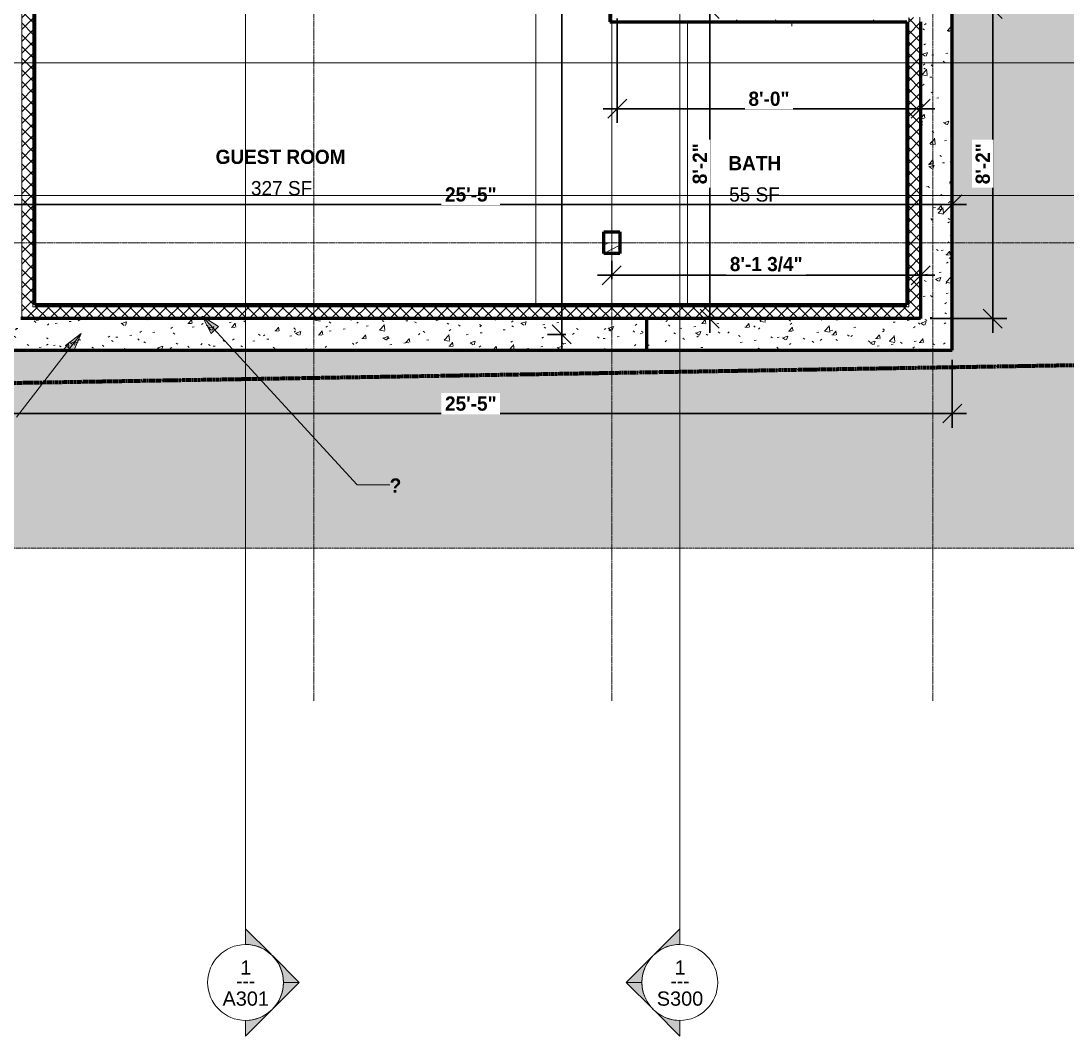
# Model space of a CAD drawing. Header units: inches. Extents: x -3304 to -1671, y 8184 to 9003.
# Drawn here: x -2620.3 to -2289.2, y 8183.5 to 8504.8 of the extents above; entities that cross this region are included whole.
import ezdxf

# ---------------------------------------------------------------- set-up
doc = ezdxf.new("R2010")
doc.units = ezdxf.units.IN
doc.header["$MEASUREMENT"] = 0
for name, pattern in [('Aligning Line 1_8_', [0.25, 0.125, -0.125]), ('Double Dash 3_8_', [0.9999999999999999, 0.3749999999999999, -0.125, 0.125, -0.125, 0.125, -0.125]), ('Grid Line 1_2_', [0.8749999999999999, 0.4999999999999999, -0.125, 0.125, -0.125])]:
    doc.linetypes.add(name, pattern=pattern)
for name, color, linetype, lineweight in [('A-ANNO-DIMS-1', 211, 'Continuous', 30), ('A-AREA-IDEN', 2, 'Continuous', 9), ('A-FLOR-OTLN', 51, 'Continuous', 18), ('A-WALL', 113, 'Continuous', 18), ('A-WALL-PATT-1', 111, 'Continuous', 9), ('C-PROP-LINE', 91, 'Double Dash 3_8_', 158), ('C-TOPO', 7, 'Continuous', 9), ('G-ANNO-SYMB', 111, 'Aligning Line 1_8_', 9), ('G-ANNO-SYMB-1', 111, 'Continuous', 9), ('G-ANNO-TEXT', 231, 'Continuous', 9), ('I-WALL-1', 2, 'Continuous', 60), ('P-PIPE-CNTR', 3, 'Continuous', 9), ('S-COLS', 52, 'Continuous', 9), ('S-COLS-1', 52, 'Continuous', 60), ('S-FNDN', 32, 'Continuous', 18), ('S-FNDN-1', 32, 'Continuous', 60), ('S-GRID-1', 1, 'Grid Line 1_2_', 9)]:
    doc.layers.add(name, color=color, linetype=linetype, lineweight=lineweight)
doc.styles.add('Arial_2', font='arial.ttf', dxfattribs={"height": 4.5})
doc.styles.add('Century Gothic_1', font='ufonts.com_century-gothic.ttf', dxfattribs={"height": 4.499999999999996})
doc.styles.add('Century Gothic_B', font='GOTHICB.TTF', dxfattribs={"height": 4.499999999999996})
doc.dimstyles.new('OD__1_16__Tol__', dxfattribs={"dimscale": 12, "dimtxt": 4.698757213728865, "dimasz": 0.5, "dimexe": 0.375, "dimexo": 0.2500000000000001, "dimgap": 0.06250000000000001, "dimtad": 1, "dimdec": 4, "dimrnd": 0.0625, "dimzin": 3, "dimdsep": 46, "dimlunit": 4, "dimtxsty": 'Century Gothic_B', "dimblk1": 'OBLIQUE', "dimblk2": 'OBLIQUE', "dimsah": 1, "dimcen": 0.09, "dimdle": 0.375, "dimazin": 0, "dimtfac": 1, "dimtdec": 4, "dimtix": 1, "dimtmove": 0, "dimatfit": 3, "dimfxl": 1, "dimtvp": 1, "dimtfill": 1, "dimfrac": 2, "dimtolj": 1, "dimtzin": 0, "dimlwd": 30, "dimlwe": 30, "dimarcsym": 2})
doc.dimstyles.new('OD__1_8__Tol__', dxfattribs={"dimscale": 12, "dimtxt": 4.698757213728865, "dimasz": 0.5, "dimexe": 0.375, "dimexo": 0.2500000000000001, "dimgap": 0.06250000000000001, "dimtad": 1, "dimdec": 3, "dimrnd": 0.125, "dimzin": 3, "dimdsep": 46, "dimlunit": 4, "dimtxsty": 'Century Gothic_B', "dimblk1": 'OBLIQUE', "dimblk2": 'OBLIQUE', "dimsah": 1, "dimcen": 0.09, "dimdle": 0.375, "dimazin": 0, "dimtfac": 1, "dimtdec": 4, "dimtix": 1, "dimtmove": 0, "dimatfit": 3, "dimfxl": 1, "dimtvp": 1, "dimtfill": 1, "dimfrac": 2, "dimtolj": 1, "dimtzin": 0, "dimlwd": 30, "dimlwe": 30, "dimarcsym": 2})
doc.dimstyles.new('OD__1__Tol__', dxfattribs={"dimscale": 12, "dimtxt": 4.698757213728865, "dimasz": 0.5, "dimexe": 0.375, "dimexo": 0.2500000000000001, "dimgap": 0.06250000000000001, "dimtad": 1, "dimdec": 0, "dimzin": 3, "dimdsep": 46, "dimlunit": 4, "dimtxsty": 'Century Gothic_B', "dimblk1": 'OBLIQUE', "dimblk2": 'OBLIQUE', "dimsah": 1, "dimcen": 0.09, "dimdle": 0.375, "dimazin": 0, "dimtfac": 1, "dimtdec": 4, "dimtix": 1, "dimtmove": 0, "dimatfit": 3, "dimfxl": 1, "dimtvp": 1, "dimtfill": 1, "dimfrac": 2, "dimtolj": 1, "dimtzin": 0, "dimlwd": 30, "dimlwe": 30, "dimarcsym": 2})
pattern_1 = [(49.99999999999999, (0, 0), (13.77135023108388, -1.204960502599996), [1.44, -15.84]), (355, (0, 0), (-2.664420315039899, 14.44217637286024), [1.152, -12.672]), (100.451, (1.148, -0.1), (11.10707570708108, 13.23736583452952), [1.224, -13.462]), (46.184, (0, 3.84), (20.49128352030409, -3.177850168040312), [2.16, -23.76]), (96.636, (1.708, 3.575), (17.94587074025332, 18.70315236461811), [1.836, -20.193]), (351.184, (0, 3.84), (17.94541007767705, 18.7026139922741), [1.728, -19.008]), (21, (1.92, 2.88), (11.46051786234729, -7.730365277709628), [1.44, -15.84]), (326, (1.92, 2.88), (4.671351527220543, 13.92314867079765), [1.152, -12.672]), (71.45100000000001, (2.875, 2.236), (16.13206960540245, 6.192843873895955), [1.224, -13.462]), (37.50000000000001, (0, 0), (0.233123131443091, 6.391750198935043), [0.634, -11.885, 0.634, -12.23, -12.72]), (37.50000000000001, (0, 0), (0.233123131443091, 6.391750198935043), [-25.382, 0.634, -12.086]), (7.499999999999999, (0, 0), (5.050729498282234, 7.573040904100657), [0.634, -6.701000000000001, 0.634, -11.597, -4.848]), (7.499999999999999, (0, 0), (5.050729498282234, 7.573040904100657), [-19.565, 0.634, -4.214]), (327.5, (-4.282, 0), (10.24958045060036, -0.4328898089248963), [0.634, -4.166, 0.634, -14.342, -19.872]), (327.5, (-4.282, 0), (10.24958045060036, -0.4328898089248963), [-19.776, 0.634, -19.238]), (317.5, (-6.202000000000001, 0), (11.19738967699189, 1.922143964846387), [0.634, -5.606, 0.634, -9.312000000000001, -14.112]), (317.5, (-6.202000000000001, 0), (11.19738967699189, 1.922143964846387), [-16.186, 0.634, -13.478])]
pattern_2 = [(0, (0, 0), (15.36, 3.84), [0.634, -10.886, 0.634, -10.886, -61.44]), (0, (0, 0), (15.36, 3.84), [-23.04, 0.634, -22.406, 0.634, -10.886, -26.88]), (0, (0, 0), (15.36, 3.84), [-57.6, 0.634, -7.046, 0.634, -18.566]), (120, (5.76, 1.92), (-11.00553755053224, 11.38215020212898), [0.6339999999999999, -10.886, 0.6339999999999999, -10.886, -61.43999999999999]), (120, (5.76, 1.92), (-11.00553755053224, 11.38215020212898), [-23.04, 0.6339999999999999, -22.406, 0.6339999999999999, -10.886, -26.88]), (120, (5.76, 1.92), (-11.00553755053224, 11.38215020212898), [-57.59999999999999, 0.6339999999999999, -7.045999999999999, 0.6339999999999999, -18.566]), (240, (7.68, 9.6), (-4.354462449467752, -15.22215020212898), [0.634, -10.886, 0.634, -10.886, -61.44]), (240, (7.68, 9.6), (-4.354462449467752, -15.22215020212898), [-23.04, 0.634, -22.406, 0.634, -10.886, -26.88]), (240, (7.68, 9.6), (-4.354462449467752, -15.22215020212898), [-57.6, 0.634, -7.046, 0.634, -18.566])]
pattern_3 = [(45, (0, 0), (-1.856155300614687, 1.856155300614687), []), (135, (0, 0), (-1.856155300614687, -1.856155300614687), [])]

# ---------------------------------------------------------------- blocks, each defined once
blk = doc.blocks.new('Timber-Column - 5 1_8_ x 6 7_8_ GLULAM COL_-2380523-FLOOR PLAN - BASEMENT')
at = {"layer": 'S-COLS'}
h = blk.add_hatch(dxfattribs=at)
h.set_pattern_fill('FP_11', color=256, style=0, pattern_type=2)
h.set_pattern_definition([(216.87, (2436.535, -8426.573), (23.98977142872239, 15.99364285576162), [3.998, -35.986]), (206.565, (2441.333, -8428.972), (-7.997080657381741, -7.996619158077422), [8.941, -8.941]), (198.435, (2441.333, -8432.97), (-15.99384457876375, -7.997098260641131), [5.057999999999999, -20.23])])
h.paths.add_polyline_path([(2.562499999996816, -3.437499999991587), (2.562499999996987, 3.437500000008299), (-2.562500000002955, 3.437500000008299), (-2.562500000003126, -3.437499999991587)], flags=0)
at = {"layer": 'S-COLS-1'}
for p, q in [((-2.562500000000005, 3.437499999999996), (2.562499999999993, 3.437499999999996)), ((-2.562500000000005, -3.4375), (-2.562500000000005, 3.437499999999996)), ((2.562499999999993, 3.437499999999996), (2.562499999999993, -3.4375)), ((2.562499999999993, -3.4375), (-2.562500000000005, -3.4375))]:
    blk.add_line(p, q, dxfattribs=at)
blk = doc.blocks.new('Family - ___-1399760-FLOOR PLAN - BASEMENT')
at = {"layer": 'C-PROP-LINE'}
blk.add_line((8381.468971278586, 3146.209573472549), (8400.245354829893, 2026.329796689754), dxfattribs=at)
blk = doc.blocks.new('_Oblique')
at = {"color": 0, "linetype": 'ByBlock', "lineweight": -2}
blk.add_line((-0.5, -0.5), (0.5, 0.5), dxfattribs=at)
blk = doc.blocks.new('DIMBLOCK5-FLOOR PLAN - BASEMENT')
at = {"layer": 'A-ANNO-DIMS-1', "color": 0, "lineweight": 30, "transparency": 16777216}
for p, q in [((-2449.160130616096, 8697.319381505366), (-2449.160130616096, 8401.069381505366)), ((-2447.917489928975, 8692.819381505366), (-2453.660130616096, 8692.819381505366)), ((-2447.917489928976, 8405.569381505366), (-2453.660130616096, 8405.569381505366))]:
    blk.add_line(p, q, dxfattribs=at)
at = {"layer": 'Defpoints', "color": 0, "transparency": 16777216}
for p in [(-2444.917489928975, 8692.819381505366), (-2449.160130616096, 8405.569381505366), (-2444.917489928976, 8405.569381505366)]:
    blk.add_point(p, dxfattribs=at)
at = {"layer": 'A-ANNO-DIMS-1', "color": 0, "lineweight": 30, "transparency": 16777216, "xscale": 5.999999999999999, "yscale": 5.999999999999999, "zscale": 5.999999999999999}
for p, rotation in [((-2449.160130616096, 8692.819381505366), 90), ((-2449.160130616096, 8405.569381505366), 270)]:
    blk.add_blockref('_Oblique', p, dxfattribs=dict(at, rotation=rotation))
at = {"layer": 'A-ANNO-DIMS-1', "color": 0, "transparency": 16777216, "insert": (-2452.273318940837, 8549.194381505364), "char_height": 4.499999999999996, "attachment_point": 5, "rotation": 90, "style": 'Century Gothic_B', "bg_fill": 3, "box_fill_scale": 1.25, "bg_fill_color": 256, "bg_fill_true_color": 13158600, "bg_fill_transparency": 0}
blk.add_mtext('\\A1;23\'-11"', dxfattribs=at)
blk = doc.blocks.new('DIMBLOCK11-FLOOR PLAN - BASEMENT')
at = {"layer": 'A-ANNO-DIMS-1', "color": 0, "lineweight": 30, "transparency": 16777216}
for p, q in [((-2630.33668384773, 8407.569381505364), (-2630.33668384773, 8376.038315195128)), ((-2325.586683847734, 8397.569381505362), (-2325.586683847734, 8376.038315195128)), ((-2634.83668384773, 8380.538315195128), (-2321.086683847734, 8380.538315195128))]:
    blk.add_line(p, q, dxfattribs=at)
at = {"layer": 'Defpoints', "color": 0, "transparency": 16777216}
for p in [(-2630.33668384773, 8410.569381505364), (-2325.586683847734, 8400.569381505362), (-2325.586683847734, 8380.538315195128)]:
    blk.add_point(p, dxfattribs=at)
at = {"layer": 'A-ANNO-DIMS-1', "color": 0, "lineweight": 30, "transparency": 16777216, "xscale": 5.999999999999999, "yscale": 5.999999999999999, "zscale": 5.999999999999999, "rotation": 180}
blk.add_blockref('_Oblique', (-2630.33668384773, 8380.538315195128), dxfattribs=at)
at = {"layer": 'A-ANNO-DIMS-1', "color": 0, "lineweight": 30, "transparency": 16777216, "xscale": 5.999999999999999, "yscale": 5.999999999999999, "zscale": 5.999999999999999}
blk.add_blockref('_Oblique', (-2325.586683847734, 8380.538315195128), dxfattribs=at)
at = {"layer": 'A-ANNO-DIMS-1', "color": 0, "transparency": 16777216, "insert": (-2477.961683847732, 8383.651503519872), "char_height": 4.499999999999996, "attachment_point": 5, "style": 'Century Gothic_B', "bg_fill": 3, "box_fill_scale": 1.25, "bg_fill_color": 256, "bg_fill_true_color": 13158600, "bg_fill_transparency": 0}
blk.add_mtext('\\A1;25\'-5"', dxfattribs=at)
blk = doc.blocks.new('DIMBLOCK13-FLOOR PLAN - BASEMENT')
at = {"layer": 'A-ANNO-DIMS-1', "color": 0, "lineweight": 30, "transparency": 16777216}
for p, q in [((-2634.836683847732, 8446.71611069227), (-2321.086683847733, 8446.71611069227)), ((-2630.336683847732, 8447.958751379389), (-2630.336683847732, 8442.21611069227)), ((-2325.586683847733, 8447.958751379398), (-2325.586683847733, 8442.21611069227))]:
    blk.add_line(p, q, dxfattribs=at)
at = {"layer": 'Defpoints', "color": 0, "transparency": 16777216}
for p in [(-2630.336683847732, 8450.958751379389), (-2325.586683847733, 8450.958751379398), (-2325.586683847733, 8446.71611069227)]:
    blk.add_point(p, dxfattribs=at)
at = {"layer": 'A-ANNO-DIMS-1', "color": 0, "lineweight": 30, "transparency": 16777216, "xscale": 5.999999999999999, "yscale": 5.999999999999999, "zscale": 5.999999999999999, "rotation": 180}
blk.add_blockref('_Oblique', (-2630.336683847732, 8446.71611069227), dxfattribs=at)
at = {"layer": 'A-ANNO-DIMS-1', "color": 0, "lineweight": 30, "transparency": 16777216, "xscale": 5.999999999999999, "yscale": 5.999999999999999, "zscale": 5.999999999999999}
blk.add_blockref('_Oblique', (-2325.586683847733, 8446.71611069227), dxfattribs=at)
at = {"layer": 'A-ANNO-DIMS-1', "color": 0, "transparency": 16777216, "insert": (-2477.961683847733, 8449.829299017014), "char_height": 4.499999999999996, "attachment_point": 5, "style": 'Century Gothic_B', "bg_fill": 3, "box_fill_scale": 1.25, "bg_fill_color": 256, "bg_fill_true_color": 13158600, "bg_fill_transparency": 0}
blk.add_mtext('\\A1;25\'-5"', dxfattribs=at)
blk = doc.blocks.new('Section - Section Head - Filled-22785-FLOOR PLAN - BASEMENT')
at = {"layer": 'G-ANNO-SYMB-1'}
h = blk.add_hatch(color=256, dxfattribs=at)
edge = h.paths.add_edge_path(flags=0)
edge.add_line((-0.4267766952966356, 0.1767766952966364), (-0.2499999999999989, 0.3535533905932742))
edge.add_line((-0.2499999999999989, 0.3535533905932742), (-0.2499999999999989, 0.2500000000000002))
edge.add_arc((-0.2499999999999976, -8.951173136040323e-16), 0.2500000000000008, 90.00000000000031, 135.0000000000002)
h = blk.add_hatch(color=256, dxfattribs=at)
edge = h.paths.add_edge_path(flags=0)
edge.add_arc((-0.2500000000000002, -1.040834085586084e-16), 0.2500000000000004, 45.00000000000018, 90.0000000000002)
edge.add_line((-0.2499999999999992, 0.2500000000000002), (-0.2499999999999992, 0.3535533905932742))
edge.add_line((-0.2499999999999992, 0.3535533905932742), (-0.07322330470336255, 0.1767766952966364))
h = blk.add_hatch(color=256, dxfattribs=at)
edge = h.paths.add_edge_path(flags=0)
edge.add_arc((-0.2500000000000009, 2.706168622523819e-16), 0.2503253707392042, 137.9216049753767, 180.0000000000005)
edge.add_line((-0.5003253707392052, 0), (-0.6035533905932735, 0))
edge.add_line((-0.6035533905932735, 0), (-0.4357986472949714, 0.1677547432983024))
h = blk.add_hatch(color=256, dxfattribs=at)
edge = h.paths.add_edge_path(flags=0)
edge.add_line((-0.06420135270502673, 0.1677547432983023), (0.1035533905932754, 0))
edge.add_line((0.1035533905932754, 0), (0.0003253707392070482, 0))
edge.add_arc((-0.2499999999999989, -3.747002708109903e-16), 0.2503253707392061, 9.05279877884881e-14, 42.0783950246234)
for p, q in [((-0.2499999999999989, 0.3535533905932742), (-0.4267766952966356, 0.1767766952966364)), ((-0.2499999999999989, 0.2500000000000002), (-0.2499999999999989, 0.3535533905932742)), ((-0.07322330470336254, 0.1767766952966364), (-0.2499999999999992, 0.3535533905932742)), ((-0.2499999999999992, 0.3535533905932742), (-0.2499999999999992, 0.2500000000000002)), ((-0.4357986472949714, 0.1677547432983024), (-0.6035533905932735, 0)), ((0.1035533905932754, 0), (-0.06420135270502673, 0.1677547432983023)), ((-0.6035533905932735, 0), (-0.5003253707392052, 0)), ((0.0003253707392070481, 0), (0.1035533905932754, 0))]:
    blk.add_line(p, q, dxfattribs=at)
for centre, radius, start, end in [((-0.2503253707392052, -5.453120240456162e-16), 0.2500000000000001, 359.9999999999996, 179.9999999999998), ((-0.2499999999999976, -8.951173136040323e-16), 0.2500000000000008, 90.00000000000031, 135.0000000000002), ((-0.2500000000000002, -1.040834085586084e-16), 0.2500000000000004, 45.00000000000018, 90.0000000000002), ((-0.2500000000000009, 2.706168622523819e-16), 0.2503253707392042, 137.9216049753767, 180.0000000000005), ((-0.2499999999999989, -3.747002708109903e-16), 0.2503253707392061, 9.05279877884881e-14, 42.0783950246234), ((-0.2503253707392052, -5.453120240456161e-16), 0.2500000000000002, 179.9999999999998, 359.9999999999992)]:
    blk.add_arc(centre, radius, start, end, dxfattribs=at)
blk = doc.blocks.new('DIMBLOCK23-FLOOR PLAN - BASEMENT')
at = {"layer": 'A-ANNO-DIMS-1', "color": 0, "lineweight": 30, "transparency": 16777216}
for p, q in [((-2402.341627088298, 8406.069381505367), (-2402.341627088298, 8513.069381505366)), ((-2403.584267775421, 8508.569381505366), (-2397.841627088298, 8508.569381505366)), ((-2403.584267775417, 8410.569381505367), (-2397.841627088298, 8410.569381505367))]:
    blk.add_line(p, q, dxfattribs=at)
at = {"layer": 'Defpoints', "color": 0, "transparency": 16777216}
for p in [(-2406.584267775421, 8508.569381505366), (-2402.341627088298, 8508.569381505366), (-2406.584267775417, 8410.569381505367)]:
    blk.add_point(p, dxfattribs=at)
at = {"layer": 'A-ANNO-DIMS-1', "color": 0, "lineweight": 30, "transparency": 16777216, "xscale": 5.999999999999999, "yscale": 5.999999999999999, "zscale": 5.999999999999999}
for p, rotation in [((-2402.341627088298, 8508.569381505366), 90), ((-2402.341627088298, 8410.569381505367), 270)]:
    blk.add_blockref('_Oblique', p, dxfattribs=dict(at, rotation=rotation))
at = {"layer": 'A-ANNO-DIMS-1', "color": 0, "transparency": 16777216, "insert": (-2405.454815413039, 8459.569381505364), "char_height": 4.499999999999996, "attachment_point": 5, "rotation": 90, "style": 'Century Gothic_B', "bg_fill": 3, "box_fill_scale": 1.25, "bg_fill_color": 256, "bg_fill_true_color": 13158600, "bg_fill_transparency": 0}
blk.add_mtext('\\A1;8\'-2"', dxfattribs=at)
blk = doc.blocks.new('DIMBLOCK24-FLOOR PLAN - BASEMENT')
at = {"layer": 'A-ANNO-DIMS-1', "color": 0, "lineweight": 30, "transparency": 16777216}
for p, q in [((-2402.341627088298, 8504.069381505366), (-2402.341627088298, 8572.187308964942)), ((-2403.584267775416, 8567.687308964942), (-2397.841627088298, 8567.687308964942)), ((-2403.584267775421, 8508.569381505366), (-2397.841627088298, 8508.569381505366))]:
    blk.add_line(p, q, dxfattribs=at)
at = {"layer": 'Defpoints', "color": 0, "transparency": 16777216}
for p in [(-2406.584267775416, 8567.687308964942), (-2402.341627088298, 8567.687308964942), (-2406.584267775421, 8508.569381505366)]:
    blk.add_point(p, dxfattribs=at)
at = {"layer": 'A-ANNO-DIMS-1', "color": 0, "lineweight": 30, "transparency": 16777216, "xscale": 5.999999999999999, "yscale": 5.999999999999999, "zscale": 5.999999999999999}
for p, rotation in [((-2402.341627088298, 8567.687308964942), 90), ((-2402.341627088298, 8508.569381505366), 270)]:
    blk.add_blockref('_Oblique', p, dxfattribs=dict(at, rotation=rotation))
at = {"layer": 'A-ANNO-DIMS-1', "color": 0, "transparency": 16777216, "insert": (-2405.398221258983, 8538.128345235153), "char_height": 4.499999999999996, "attachment_point": 5, "rotation": 90, "style": 'Century Gothic_B', "bg_fill": 3, "box_fill_scale": 1.25, "bg_fill_color": 256, "bg_fill_true_color": 13158600, "bg_fill_transparency": 0}
blk.add_mtext('\\A1;4\'-11"', dxfattribs=at)
blk = doc.blocks.new('DIMBLOCK35-FLOOR PLAN - BASEMENT')
at = {"layer": 'A-ANNO-DIMS-1', "color": 0, "lineweight": 30, "transparency": 16777216}
for p, q in [((-2312.792609941398, 8406.069381505367), (-2312.792609941398, 8513.069381505366)), ((-2327.586683847734, 8508.569381505366), (-2308.292609941398, 8508.569381505366)), ((-2332.586683847735, 8410.569381505367), (-2308.292609941398, 8410.569381505367))]:
    blk.add_line(p, q, dxfattribs=at)
at = {"layer": 'Defpoints', "color": 0, "transparency": 16777216}
for p in [(-2330.586683847734, 8508.569381505366), (-2312.792609941398, 8508.569381505366), (-2335.586683847735, 8410.569381505367)]:
    blk.add_point(p, dxfattribs=at)
at = {"layer": 'A-ANNO-DIMS-1', "color": 0, "lineweight": 30, "transparency": 16777216, "xscale": 5.999999999999999, "yscale": 5.999999999999999, "zscale": 5.999999999999999}
for p, rotation in [((-2312.792609941398, 8508.569381505366), 90), ((-2312.792609941398, 8410.569381505367), 270)]:
    blk.add_blockref('_Oblique', p, dxfattribs=dict(at, rotation=rotation))
at = {"layer": 'A-ANNO-DIMS-1', "color": 0, "transparency": 16777216, "insert": (-2315.905798266139, 8459.569381505364), "char_height": 4.499999999999996, "attachment_point": 5, "rotation": 90, "style": 'Century Gothic_B', "bg_fill": 3, "box_fill_scale": 1.25, "bg_fill_color": 256, "bg_fill_true_color": 13158600, "bg_fill_transparency": 0}
blk.add_mtext('\\A1;8\'-2"', dxfattribs=at)
blk = doc.blocks.new('DIMBLOCK37-FLOOR PLAN - BASEMENT')
at = {"layer": 'A-ANNO-DIMS-1', "color": 0, "lineweight": 30, "transparency": 16777216}
for p, q in [((-2431.586683847734, 8505.569381505364), (-2431.586683847734, 8472.481111543892)), ((-2436.086683847734, 8476.981111543892), (-2331.086683847734, 8476.981111543892)), ((-2335.586683847734, 8478.22375223101), (-2335.586683847734, 8472.481111543892))]:
    blk.add_line(p, q, dxfattribs=at)
at = {"layer": 'Defpoints', "color": 0, "transparency": 16777216}
for p in [(-2431.586683847734, 8508.569381505364), (-2335.586683847734, 8481.22375223101), (-2335.586683847734, 8476.981111543892)]:
    blk.add_point(p, dxfattribs=at)
at = {"layer": 'A-ANNO-DIMS-1', "color": 0, "lineweight": 30, "transparency": 16777216, "xscale": 5.999999999999999, "yscale": 5.999999999999999, "zscale": 5.999999999999999, "rotation": 180}
blk.add_blockref('_Oblique', (-2431.586683847734, 8476.981111543892), dxfattribs=at)
at = {"layer": 'A-ANNO-DIMS-1', "color": 0, "lineweight": 30, "transparency": 16777216, "xscale": 5.999999999999999, "yscale": 5.999999999999999, "zscale": 5.999999999999999}
blk.add_blockref('_Oblique', (-2335.586683847734, 8476.981111543892), dxfattribs=at)
at = {"layer": 'A-ANNO-DIMS-1', "color": 0, "transparency": 16777216, "insert": (-2383.586683847734, 8480.094299868635), "char_height": 4.499999999999996, "attachment_point": 5, "style": 'Century Gothic_B', "bg_fill": 3, "box_fill_scale": 1.25, "bg_fill_color": 256, "bg_fill_true_color": 13158600, "bg_fill_transparency": 0}
blk.add_mtext('\\A1;8\'-0"', dxfattribs=at)
blk = doc.blocks.new('DIMBLOCK40-FLOOR PLAN - BASEMENT')
at = {"layer": 'A-ANNO-DIMS-1', "color": 0, "lineweight": 30, "transparency": 16777216}
for p, q in [((-2433.336683847666, 8423.054322973625), (-2433.336683847666, 8428.796963660743)), ((-2335.586683847734, 8423.054322973625), (-2335.586683847734, 8428.796963660743)), ((-2331.086683847734, 8424.296963660743), (-2437.836683847666, 8424.296963660743))]:
    blk.add_line(p, q, dxfattribs=at)
at = {"layer": 'Defpoints', "color": 0, "transparency": 16777216}
for p in [(-2433.336683847666, 8424.296963660743), (-2433.336683847666, 8420.054322973625), (-2335.586683847734, 8420.054322973625)]:
    blk.add_point(p, dxfattribs=at)
at = {"layer": 'A-ANNO-DIMS-1', "color": 0, "lineweight": 30, "transparency": 16777216, "xscale": 5.999999999999999, "yscale": 5.999999999999999, "zscale": 5.999999999999999, "rotation": 180}
blk.add_blockref('_Oblique', (-2433.336683847666, 8424.296963660743), dxfattribs=at)
at = {"layer": 'A-ANNO-DIMS-1', "color": 0, "lineweight": 30, "transparency": 16777216, "xscale": 5.999999999999999, "yscale": 5.999999999999999, "zscale": 5.999999999999999}
blk.add_blockref('_Oblique', (-2335.586683847734, 8424.296963660743), dxfattribs=at)
at = {"layer": 'A-ANNO-DIMS-1', "color": 0, "transparency": 16777216, "insert": (-2384.4616838477, 8427.761953483669), "char_height": 4.499999999999996, "attachment_point": 5, "style": 'Century Gothic_B', "bg_fill": 3, "box_fill_scale": 1.25, "bg_fill_color": 256, "bg_fill_true_color": 13158600, "bg_fill_transparency": 0}
blk.add_mtext('\\A1;8\'-1 3/4"', dxfattribs=at)

msp = doc.modelspace()

# ---------------------------------------------------------------- hatches: boundary and pattern name
at = {"layer": 'A-WALL-PATT-1'}
h = msp.add_hatch(dxfattribs=at)
h.set_pattern_fill('FP_1', color=256, style=0, pattern_type=2)
h.set_pattern_definition(pattern_1)
h.paths.add_polyline_path([(-2335.586683847736, 8410.569381505373), (-2325.586683847736, 8410.569381505373), (-2325.586683847736, 8702.569381505398), (-2335.586683847735, 8702.569381505398), (-2335.586683847736, 8412.01975650224)], flags=0)
h = msp.add_hatch(dxfattribs=at)
h.set_pattern_fill('FP_2', color=256, style=0, pattern_type=2)
h.set_pattern_definition(pattern_2)
h.paths.add_polyline_path([(-2615.961683847737, 8414.31938150537), (-2615.961683847738, 8518.569381505373), (-2620.086683847737, 8518.569381505373), (-2620.086683847737, 8517.944381505371), (-2616.586683847738, 8517.94438150537), (-2616.586683847738, 8414.31938150537)], flags=0)
h = msp.add_hatch(dxfattribs=at)
h.set_pattern_fill('FP_10', color=256, style=0, pattern_type=2)
h.set_pattern_definition(pattern_3)
h.paths.add_polyline_path([(-2620.086683847738, 8410.819381505371), (-2616.586683847738, 8410.819381505373), (-2616.586683847738, 8517.94438150537), (-2620.086683847737, 8517.944381505371), (-2620.086683847738, 8486.06824107746)], flags=0)
h = msp.add_hatch(dxfattribs=at)
h.set_pattern_fill('FP_10', color=256, style=0, pattern_type=2)
h.set_pattern_definition(pattern_3)
h.paths.add_polyline_path([(-2339.336683847745, 8414.31938150538), (-2335.836683847746, 8414.31938150538), (-2335.836683847743, 8505.819381505371), (-2339.336683847742, 8505.819381505371), (-2339.336683847745, 8414.944381505378)], flags=0)
h = msp.add_hatch(dxfattribs=at)
h.set_pattern_fill('FP_2', color=256, style=0, pattern_type=2)
h.set_pattern_definition(pattern_2)
h.paths.add_polyline_path([(-2339.961683847743, 8504.444381505373), (-2339.336683847742, 8504.444381505373), (-2339.336683847742, 8505.069381505371), (-2433.961683847737, 8505.069381505375), (-2433.961683847737, 8504.444381505373), (-2347.075049605396, 8504.444381505373)], flags=0)
h = msp.add_hatch(dxfattribs=at)
h.set_pattern_fill('FP_2', color=256, style=0, pattern_type=2)
h.set_pattern_definition(pattern_2)
h.paths.add_polyline_path([(-2339.336683847745, 8414.944381505378), (-2339.336683847743, 8504.444381505373), (-2339.961683847743, 8504.444381505373), (-2339.961683847745, 8414.944381505378)], flags=0)
h = msp.add_hatch(dxfattribs=at)
h.set_pattern_fill('FP_10', color=256, style=0, pattern_type=2)
h.set_pattern_definition(pattern_3)
h.paths.add_polyline_path([(-2615.961683847737, 8410.819381505371), (-2335.836683847745, 8410.81938150538), (-2335.836683847745, 8414.31938150538), (-2616.586683847738, 8414.31938150537), (-2616.586683847738, 8410.819381505371)], flags=0)
h = msp.add_hatch(dxfattribs=at)
h.set_pattern_fill('FP_2', color=256, style=0, pattern_type=2)
h.set_pattern_definition(pattern_2)
h.paths.add_polyline_path([(-2615.961683847737, 8414.31938150537), (-2339.336683847745, 8414.31938150538), (-2339.336683847745, 8414.944381505378), (-2615.961683847737, 8414.944381505371)], flags=0)
h = msp.add_hatch(dxfattribs=at)
h.set_pattern_fill('FP_1', color=256, style=0, pattern_type=2)
h.set_pattern_definition(pattern_1)
h.paths.add_polyline_path([(-2422.336683847667, 8400.569381505373), (-2422.336683847667, 8410.569381505373), (-2630.336683847734, 8410.569381505375), (-2630.336683847734, 8400.569381505373), (-2565.020828841889, 8400.569381505373)], flags=0)
h = msp.add_hatch(dxfattribs=at)
h.set_pattern_fill('FP_1', color=256, style=0, pattern_type=2)
h.set_pattern_definition(pattern_1)
h.paths.add_polyline_path([(-2422.336683847667, 8400.569381505373), (-2325.586683847736, 8400.569381505373), (-2325.586683847736, 8410.569381505373), (-2422.336683847667, 8410.569381505373)], flags=0)
at = {"layer": 'C-TOPO'}
h = msp.add_hatch(color=256, dxfattribs=at)
h.paths.add_polyline_path([(-2716.866090807191, 8337.971271927021), (-1983.83208421124, 8337.971271927021), (-1983.83208421124, 8352.636114310182), (-1985.749877929674, 8352.818847656265), (-1983.83208421124, 8389.513818748777), (-1983.83208421124, 8472.569091796888), (-2189.532531738268, 8472.569091796888), (-2189.532531738268, 8574.569091796888), (-1983.83208421124, 8574.56909179689), (-1983.83208421124, 8623.819335937515), (-2042.336608886705, 8623.819335937513), (-2042.336608886705, 8692.56958007814), (-2326.336669921862, 8692.569580078138), (-2326.336669921862, 8400.569091796888), (-2630.336608886706, 8400.56909179689), (-2630.336608886706, 8422.537353515638), (-2631.115722656237, 8422.537353515638), (-2640.279785156237, 8422.754882812515), (-2799.829101562487, 8389.691894531265), (-2803.378601074206, 8389.432617187515), (-2815.743164062487, 8387.51147460939), (-2806.61975097655, 8380.625976562515), (-2806.619750976551, 8337.971271927021), (-2717.640998298401, 8337.971271927021)], flags=0)
h.paths.add_polyline_path([(-2042.336608886705, 8864.569335937513), (-1983.83208421124, 8864.569335937513), (-1983.83208421124, 8930.359148528785), (-2895.869233123909, 8930.359148528785), (-2871.863525390612, 8908.965820312515), (-2902.525451660143, 8876.975097656265), (-2903.107543945299, 8876.569335937515), (-2042.336608886705, 8876.569335937515)], flags=0)

# ---------------------------------------------------------------- linework, layer by layer
at = {"layer": 'A-FLOR-OTLN'}
for p, q in [((-2433.336683847668, 8438.00688133763), (-2433.336683847667, 8504.444381505366)), ((-2433.336683847668, 8414.944381505367), (-2433.336683847668, 8431.13188133763))]:
    msp.add_line(p, q, dxfattribs=at)
at = {"layer": 'A-WALL'}
for p, q in [((-2620.086683847735, 8518.569381505362), (-2620.086683847735, 8410.81938150536)), ((-2616.586683847735, 8517.94438150536), (-2616.586683847735, 8414.31938150536)), ((-2339.336683847743, 8414.31938150537), (-2339.33668384774, 8505.819381505362)), ((-2335.836683847743, 8410.819381505371), (-2335.83668384774, 8505.819381505362)), ((-2339.336683847743, 8414.31938150537), (-2616.586683847735, 8414.31938150536)), ((-2335.836683847743, 8410.819381505371), (-2620.086683847735, 8410.81938150536))]:
    msp.add_line(p, q, dxfattribs=at)
at = {"layer": 'G-ANNO-SYMB'}
msp.add_line((-2876.844585947319, 8337.972217687256), (-1983.832084211238, 8337.972217687256), dxfattribs=at)
at = {"layer": 'G-ANNO-TEXT'}
msp.add_line((-2513.960330560307, 8357.997455563089), (-2503.631243786506, 8357.997455563089), dxfattribs=at)
at = {"layer": 'I-WALL-1'}
for p, q in [((-2433.961683847734, 8570.062308964938), (-2433.961683847734, 8504.444381505364)), ((-2615.961683847735, 8414.94438150536), (-2615.961683847735, 8518.569381505362)), ((-2433.961683847734, 8504.444381505364), (-2339.96168384774, 8504.444381505362)), ((-2339.96168384774, 8504.444381505362), (-2339.961683847743, 8414.944381505371)), ((-2339.961683847743, 8414.944381505371), (-2615.961683847735, 8414.94438150536))]:
    msp.add_line(p, q, dxfattribs=at)
at = {"layer": 'P-PIPE-CNTR'}
msp.add_line((-2376.336683847734, 8503.069381505364), (-2376.336683847734, 8504.444381505362), dxfattribs=at)
at = {"layer": 'S-FNDN'}
for p, q in [((-2457.336683847666, 8414.944381505366), (-2457.336683847666, 8624.27260926053)), ((-2409.336683847667, 8504.444381505364), (-2409.336683847668, 8414.94438150537))]:
    msp.add_line(p, q, dxfattribs=at)
at = {"layer": 'S-FNDN-1'}
for p, q in [((-2325.586683847734, 8400.569381505362), (-2325.586683847733, 8702.56938150539)), ((-2335.586683847734, 8504.444381505362), (-2335.586683847734, 8410.569381505364)), ((-2335.586683847734, 8410.569381505364), (-2620.336683847731, 8410.569381505364)), ((-2422.336683847665, 8410.569381505364), (-2422.336683847665, 8400.569381505362)), ((-2630.336683847731, 8400.569381505362), (-2325.586683847734, 8400.569381505362))]:
    msp.add_line(p, q, dxfattribs=at)
at = {"layer": 'S-GRID-1'}
for p, q in [((-2527.617933847768, 8289.597217687256), (-2527.617933847769, 8978.717970084559)), ((-2433.336683847666, 8289.597217687256), (-2433.336683847667, 8978.717970084559))]:
    msp.add_line(p, q, dxfattribs=at)

# ---------------------------------------------------------------- block references
at = {"layer": 'C-PROP-LINE', "rotation": 89.9999999999999}
msp.add_blockref('Family - ___-1399760-FLOOR PLAN - BASEMENT', (0, 0), dxfattribs=at)
at = {"layer": 'G-ANNO-SYMB-1', "extrusion": (0, 0, -1), "xscale": 47.99999999999997, "yscale": 47.99999999999997, "zscale": 47.99999999999997, "rotation": 90.00000000000064}
msp.add_blockref('Section - Section Head - Filled-22785-FLOOR PLAN - BASEMENT', (2549.242933847765, 8212.513981307662), dxfattribs=at)
at = {"layer": 'G-ANNO-SYMB-1', "xscale": 47.99999999999997, "yscale": 47.99999999999997, "zscale": 47.99999999999997, "rotation": 89.99999999999937}
msp.add_blockref('Section - Section Head - Filled-22785-FLOOR PLAN - BASEMENT', (-2411.798738118717, 8212.513981307662), dxfattribs=at)
at = {"layer": 'S-COLS'}
msp.add_blockref('Timber-Column - 5 1_8_ x 6 7_8_ GLULAM COL_-2380523-FLOOR PLAN - BASEMENT', (-2433.336683847667, 8434.569381337627), dxfattribs=at)

# ---------------------------------------------------------------- texts
at = {"layer": 'A-AREA-IDEN', "char_height": 4.499999999999996, "attachment_point": 1}
for s, insert, width, style in [('GUEST ROOM', (-2558.723406001401, 8464.004173747675), 49.54049999999996, 'Century Gothic_B'), ('BATH', (-2396.452342858271, 8462.004173747677), 18.78599999999998, 'Century Gothic_B'), ('55 SF', (-2396.197224748035, 8452.093962577737), 18.17999999999998, 'Century Gothic_1')]:
    msp.add_mtext(s, dxfattribs=dict(at, insert=insert, width=width, style=style))
at = {"layer": 'G-ANNO-SYMB-1', "char_height": 4.499999999999996, "attachment_point": 1}
for s, insert, width, style in [('1', (-2550.903422085644, 8207.468299537746), 4.241999999999996, 'Arial_2'), ('1', (-2413.459226356595, 8207.468299537746), 4.241999999999996, 'Arial_2'), ('---', (-2552.229077629002, 8203.214953081053), 7.726499999999994, 'Century Gothic_1'), ('---', (-2414.784881899953, 8203.214953081053), 7.726499999999994, 'Century Gothic_1'), ('A301', (-2556.525469329738, 8197.65017744308), 17.87699999999998, 'Arial_2'), ('S300', (-2419.081273600689, 8197.65017744308), 17.87699999999998, 'Arial_2')]:
    msp.add_mtext(s, dxfattribs=dict(at, insert=insert, width=width, style=style))
at = {"layer": 'G-ANNO-TEXT', "insert": (-2503.631243786506, 8359.99863666545), "char_height": 4.499999999999996, "width": 4.393499999999995, "attachment_point": 1, "style": 'Century Gothic_B'}
msp.add_mtext('\\fCentury Gothic|b1|i0|c0|p34|;?', dxfattribs=at)

# ---------------------------------------------------------------- next in the draw order: dimensions: what is measured, and where the dimension line sits
at = {"layer": 'A-ANNO-DIMS-1'}
dim = msp.add_linear_dim(base=(-2449.160130616096, 8405.569381505366), p1=(-2444.917489928974, 8692.819381505362), p2=(-2444.917489928975, 8405.569381505362), angle=89.99999999999991, dimstyle='OD__1__Tol__', override={"dimpost": '<>', "dimfxl": 287.25}, dxfattribs=at)
dim.commit()
dim.dimension.update_dxf_attribs({"geometry": 'DIMBLOCK5-FLOOR PLAN - BASEMENT', "text_midpoint": (-2452.273318940837, 8549.194381505364)})

# ---------------------------------------------------------------- next in the draw order: linework, layer by layer
at = {"layer": 'G-ANNO-SYMB-1'}
msp.add_line((-3275.150781780953, 8491.506385637715), (-1699.953067094919, 8491.506385637711), dxfattribs=at)
at = {"layer": 'S-GRID-1'}
msp.add_line((-3194.570245953717, 8434.56938133763), (-1935.479173867047, 8434.569381337627), dxfattribs=at)

# ---------------------------------------------------------------- next in the draw order: dimensions: what is measured, and where the dimension line sits
at = {"layer": 'A-ANNO-DIMS-1'}
for base, p1, p2, override, picture, middle in [((-2325.586683847733, 8446.71611069227), (-2630.336683847732, 8450.958751379389), (-2325.586683847733, 8450.958751379398), {"dimpost": '<>', "dimfxl": 304.7499999999991}, 'DIMBLOCK13-FLOOR PLAN - BASEMENT', (-2477.961683847733, 8449.829299017014)), ((-2325.586683847734, 8380.538315195128), (-2630.33668384773, 8410.569381505364), (-2325.586683847734, 8400.569381505362), {"dimpost": '<>', "dimfxl": 304.9140247676353}, 'DIMBLOCK11-FLOOR PLAN - BASEMENT', (-2477.961683847732, 8383.651503519872))]:
    dim = msp.add_linear_dim(base=base, p1=p1, p2=p2, dimstyle='OD__1__Tol__', override=override, dxfattribs=at)
    dim.commit()
    dim.dimension.update_dxf_attribs({"geometry": picture, "text_midpoint": middle})

# ---------------------------------------------------------------- next in the draw order: hatches: boundary and pattern name
at = {"layer": 'G-ANNO-TEXT'}
for points in [[(-2563.023492735863, 8411.364403894395), (-2560.146230281541, 8405.859311299439), (-2557.779164059587, 8408.03548508414)], [(-2601.278744486599, 8405.866163881336), (-2606.218649707815, 8402.100261583679), (-2603.673876751631, 8400.134844212787)]]:
    msp.add_hatch(color=256, dxfattribs=at).paths.add_polyline_path(points, flags=0)

# ---------------------------------------------------------------- next in the draw order: linework, layer by layer
at = {"layer": 'G-ANNO-SYMB-1'}
for p, q in [((-2411.798738118717, 8968.131521719477), (-2411.798738118719, 8212.513981307668)), ((-2549.242933847766, 8934.462091959176), (-2549.242933847767, 8212.513981307668))]:
    msp.add_line(p, q, dxfattribs=at)
at = {"layer": 'G-ANNO-TEXT'}
for p, q in [((-2563.023492735863, 8411.364403894395), (-2560.146230281541, 8405.859311299439)), ((-2557.779164059587, 8408.03548508414), (-2563.023492735863, 8411.364403894395)), ((-2563.023492735863, 8411.364403894395), (-2513.960330560307, 8357.997455563089)), ((-2560.146230281541, 8405.859311299439), (-2557.779164059587, 8408.03548508414)), ((-2601.278744486599, 8405.866163881336), (-2621.700942965575, 8379.424015172983)), ((-2601.278744486599, 8405.866163881336), (-2606.218649707815, 8402.100261583679)), ((-2603.673876751631, 8400.134844212787), (-2601.278744486599, 8405.866163881336)), ((-2606.218649707815, 8402.100261583679), (-2603.673876751631, 8400.134844212787))]:
    msp.add_line(p, q, dxfattribs=at)
at = {"layer": 'S-GRID-1'}
msp.add_line((-2331.774183847666, 8289.597217687256), (-2331.774183847667, 8978.717970084559), dxfattribs=at)

# ---------------------------------------------------------------- next in the draw order: texts
at = {"layer": 'A-AREA-IDEN', "insert": (-2547.536004426597, 8454.093962577737), "char_height": 4.499999999999996, "width": 22.42199999999998, "attachment_point": 1, "style": 'Century Gothic_1'}
msp.add_mtext('327 SF', dxfattribs=at)

# ---------------------------------------------------------------- next in the draw order: dimensions: what is measured, and where the dimension line sits
at = {"layer": 'A-ANNO-DIMS-1'}
dim = msp.add_linear_dim(base=(-2402.341627088298, 8508.569381505366), p1=(-2406.584267775416, 8410.569381505364), p2=(-2406.58426777542, 8508.569381505362), angle=89.99999999999991, dimstyle='OD__1__Tol__', override={"dimpost": '<>', "dimfxl": 97.99999999999818}, dxfattribs=at)
dim.commit()
dim.dimension.update_dxf_attribs({"geometry": 'DIMBLOCK23-FLOOR PLAN - BASEMENT', "text_midpoint": (-2405.454815413039, 8459.569381505364)})

# ---------------------------------------------------------------- next in the draw order: dimensions: what is measured, and where the dimension line sits
for base, p1, p2, dimstyle, override, picture, middle in [((-2402.341627088298, 8567.687308964942), (-2406.58426777542, 8508.569381505362), (-2406.584267775415, 8567.687308964938), 'OD__1__Tol__', {"dimpost": '<>', "dimfxl": 59.11792745957609}, 'DIMBLOCK24-FLOOR PLAN - BASEMENT', (-2405.398221258983, 8538.128345235153)), ((-2312.792609941398, 8508.569381505366), (-2335.586683847734, 8410.569381505364), (-2330.586683847733, 8508.569381505362), 'OD__1_8__Tol__', {"dimpost": '<>', "dimfxl": 98.12746812182432}, 'DIMBLOCK35-FLOOR PLAN - BASEMENT', (-2315.905798266139, 8459.569381505364))]:
    dim = msp.add_linear_dim(base=base, p1=p1, p2=p2, angle=89.99999999999991, dimstyle=dimstyle, override=override, dxfattribs=at)
    dim.commit()
    dim.dimension.update_dxf_attribs({"geometry": picture, "text_midpoint": middle})

# ---------------------------------------------------------------- next in the draw order: linework, layer by layer
at = {"layer": 'G-ANNO-SYMB-1'}
msp.add_line((-3275.150781780953, 8449.56938150536), (-1699.953067094919, 8449.569381505358), dxfattribs=at)

# ---------------------------------------------------------------- next in the draw order: dimensions: what is measured, and where the dimension line sits
at = {"layer": 'A-ANNO-DIMS-1'}
for base, p1, p2, dimstyle, override, picture, middle in [((-2335.586683847734, 8476.981111543892), (-2431.586683847734, 8508.569381505364), (-2335.586683847734, 8481.22375223101), 'OD__1__Tol__', {"dimpost": '<>', "dimfxl": 99.81875294958606}, 'DIMBLOCK37-FLOOR PLAN - BASEMENT', (-2383.586683847734, 8480.094299868635)), ((-2433.336683847666, 8424.296963660743), (-2335.586683847734, 8420.054322973625), (-2433.336683847666, 8420.054322973625), 'OD__1_16__Tol__', {"dimpost": '<>', "dimfxl": 97.7499999999327}, 'DIMBLOCK40-FLOOR PLAN - BASEMENT', (-2384.4616838477, 8427.761953483669))]:
    dim = msp.add_linear_dim(base=base, p1=p1, p2=p2, dimstyle=dimstyle, override=override, dxfattribs=at)
    dim.commit()
    dim.dimension.update_dxf_attribs({"geometry": picture, "text_midpoint": middle})

doc.saveas('drawing.dxf')
